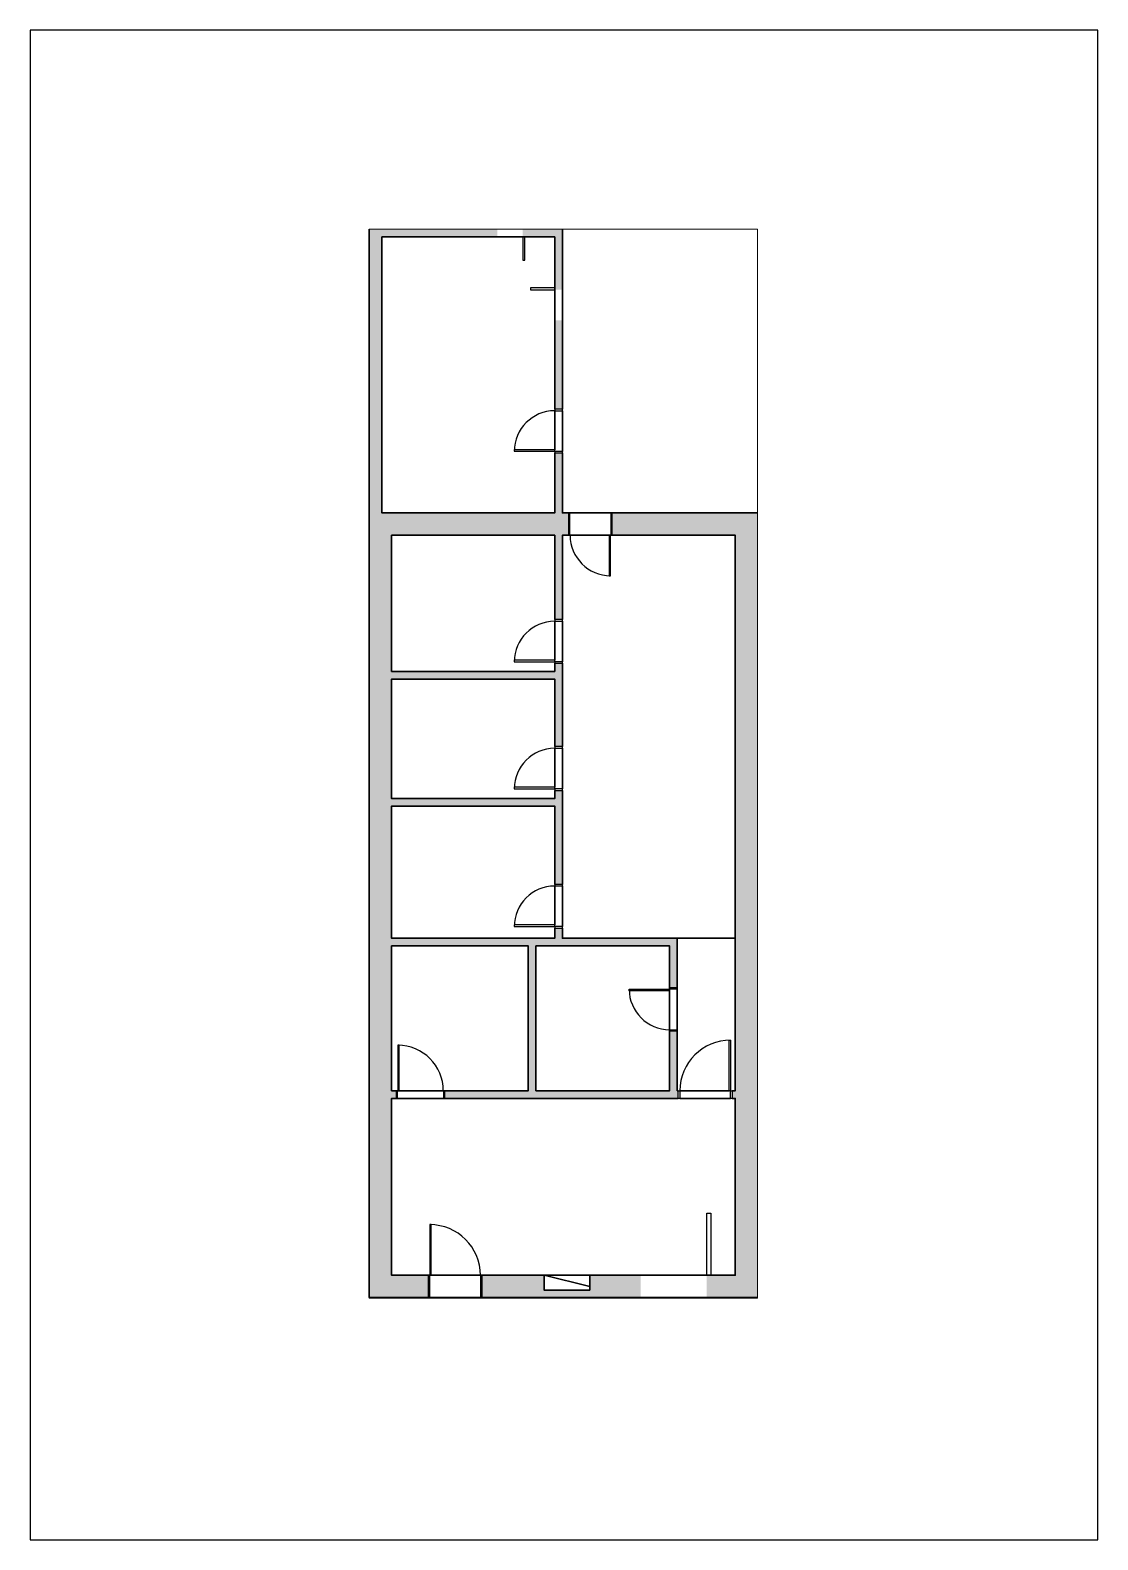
# Paper-space layout 'Layout1' of a CAD drawing. Header units: millimetres. Extents: x 64 to 274, y 59 to 356.
# The model-space entities are those that its viewports show. They can reach past a viewport. Long polylines and large blocks are cut down to what shows.
import ezdxf

# ---------------------------------------------------------------- set-up
doc = ezdxf.new("R2010")
doc.units = ezdxf.units.MM
for name, color, linetype, lineweight in [('A-ALV-___-___-EXI', 250, 'Continuous', 35), ('A-ESC-___-___-EXI', 250, 'Continuous', 25), ('A-JAN-___-___-EXI', 250, 'Continuous', 25), ('A-PIL-___-___-EXI', 250, 'Continuous', 25), ('A-PIS-___-___-EXI', 250, 'Continuous', 25), ('A-POR-___-___-EXI', 250, 'Continuous', 25)]:
    doc.layers.add(name, color=color, linetype=linetype, lineweight=lineweight)

# ---------------------------------------------------------------- blocks, each defined once
blk = doc.blocks.new('SVG - A4-22865629-Não nomeada')
at = {"layer": 'A-PIS-___-___-EXI'}
for p, q in [((64.29, 356.5), (64.29, 59.5)), ((274.29, 356.5), (64.29, 356.5)), ((274.29, 59.5), (274.29, 356.5)), ((64.29, 59.5), (274.29, 59.5))]:
    blk.add_line(p, q, dxfattribs=at)

msp = doc.modelspace()

# ---------------------------------------------------------------- hatches: boundary and pattern name
at = {"layer": 'A-ALV-___-___-EXI'}
for points in [[(1062, -7869), (1062, -2069), (812, -2069), (812, -7869)], [(1062, -2219), (3332, -2219), (3332, -2069), (1062, -2069)], [(3832, -2219), (4612, -2219), (4612, -2069), (3832, -2069)], [(4462, -3259), (4612, -3259), (4612, -2219), (4462, -2219)], [(8452, -22649), (8452, -7649), (8012, -7649), (8012, -22649)], [(812, -23089), (1252, -23089), (1252, -7869), (812, -7869), (812, -19686)], [(4462, -10919), (4462, -10769), (1252, -10769), (1252, -10919)], [(4462, -13419), (4462, -13269), (1252, -13269), (1252, -13419)], [(1252, -16169), (6722, -16169), (6722, -16019), (1252, -16019)], [(3942, -19019), (4092, -19019), (4092, -16169), (3942, -16169)], [(5152, -23089), (6152, -23089), (6152, -22649), (5152, -22649), (5152, -22939)], [(7452, -23089), (8452, -23089), (8452, -22649), (7452, -22649)], [(5152, -23089), (5152, -22939), (4252, -22939), (4252, -23089)]]:
    msp.add_hatch(color=11, dxfattribs=at).paths.add_polyline_path(points)
h = msp.add_hatch(color=11, dxfattribs=at)
h.paths.add_polyline_path([(4462, -16019), (4612, -16019), (4612, -15819), (4462, -15819)])
h.paths.add_polyline_path([(4462, -14959), (4612, -14959), (4612, -13109), (4462, -13109), (4462, -13419)])
h.paths.add_polyline_path([(4612, -12249), (4612, -10609), (4462, -10609), (4462, -12249)])
h.paths.add_polyline_path([(4462, -9749), (4612, -9749), (4612, -8089), (4462, -8089)])
h.paths.add_polyline_path([(4462, -7649), (4612, -7649), (4612, -6469), (4462, -6469)])
h.paths.add_polyline_path([(4612, -5609), (4612, -3859), (4462, -3859), (4462, -5609)])
h = msp.add_hatch(color=11, dxfattribs=at)
h.paths.add_polyline_path([(4732, -8089), (4732, -7649), (1062, -7649), (1062, -7869), (1252, -7869), (1252, -8089), (4632, -8089)])
h.paths.add_polyline_path([(8012, -8089), (8012, -7649), (5592, -7649), (5592, -8089)])
h = msp.add_hatch(color=11, dxfattribs=at)
h.paths.add_polyline_path([(6722, -19019), (6872, -19019), (6872, -17849), (6722, -17849)])
h.paths.add_polyline_path([(6872, -16989), (6872, -16019), (6722, -16019), (6722, -16989)])
h = msp.add_hatch(color=11, dxfattribs=at)
h.paths.add_polyline_path([(4632, -19169), (6892, -19169), (6892, -19019), (2302, -19019), (2302, -19169)])
h.paths.add_polyline_path([(1252, -19169), (1342, -19169), (1342, -19019), (1252, -19019)])
h.paths.add_polyline_path([(8012, -19169), (8012, -19019), (7952, -19019), (7952, -19169)])
h = msp.add_hatch(color=11, dxfattribs=at)
h.paths.add_polyline_path([(1972, -23089), (1972, -22649), (1252, -22649), (1252, -23089)])
h.paths.add_polyline_path([(4252, -23089), (4252, -22649), (3032, -22649), (3032, -23089)])

# ---------------------------------------------------------------- linework, layer by layer
at = {"layer": 'A-ALV-___-___-EXI', "color": 250}
for p, q in [((4462, -6407), (4462, -5639)), ((4612, -5639), (4612, -6439)), ((4462, -6439), (4462, -6437)), ((4762, -7649), (5562, -7649)), ((5530, -8089), (4762, -8089)), ((5562, -8089), (5560, -8089)), ((4462, -10547), (4462, -9779)), ((4612, -9779), (4612, -10579)), ((4462, -10579), (4462, -10577)), ((4462, -13047), (4462, -12279)), ((4612, -12279), (4612, -13079)), ((4462, -13079), (4462, -13077)), ((4462, -15757), (4462, -14989)), ((4612, -14989), (4612, -15789)), ((4462, -15789), (4462, -15787)), ((6722, -17021), (6722, -17019)), ((6722, -17819), (6722, -17051)), ((6872, -17019), (6872, -17819)), ((1372, -19019), (1374, -19019)), ((2272, -19169), (1372, -19169)), ((1404, -19019), (2272, -19019)), ((6922, -19019), (7890, -19019)), ((7922, -19169), (6922, -19169)), ((7920, -19019), (7922, -19019)), ((2002, -22649), (2004, -22649)), ((2034, -22649), (3002, -22649)), ((3002, -23089), (2002, -23089))]:
    msp.add_line(p, q, dxfattribs=at)
at = {"layer": 'A-ALV-___-___-EXI', "color": 7, "lineweight": 35}
for p, q in [((4612, -12249), (4612, -10609)), ((4612, -14959), (4612, -13109)), ((2302, -19169), (6892, -19169))]:
    msp.add_line(p, q, dxfattribs=at)
for points in [[(4612, -5609), (4612, -2069), (812, -2069), (812, -23089), (1972, -23089)], [(4462, -6469), (4462, -7649), (1062, -7649), (1062, -2219), (4462, -2219), (4462, -5609)], [(4732, -7649), (4612, -7649), (4612, -6469)], [(3032, -23089), (8452, -23089), (8452, -7649), (5592, -7649)], [(4462, -10609), (4462, -10769), (1252, -10769), (1252, -8089), (4462, -8089), (4462, -9749)], [(4612, -9749), (4612, -8089), (4732, -8089)], [(5592, -8089), (8012, -8089), (8012, -19019), (7952, -19019)], [(4462, -13109), (4462, -13269), (1252, -13269), (1252, -10919), (4462, -10919), (4462, -12249)], [(4462, -15819), (4462, -16019), (1252, -16019), (1252, -13419), (4462, -13419), (4462, -14959)], [(6872, -16019), (4612, -16019), (4612, -15819)], [(1342, -19019), (1252, -19019), (1252, -16169), (3942, -16169), (3942, -19019), (2302, -19019)], [(6722, -17849), (6722, -19019), (4092, -19019), (4092, -16169), (6722, -16169), (6722, -16989)], [(6892, -19019), (6872, -19019), (6872, -17849)], [(1972, -22649), (1252, -22649), (1252, -19169), (1342, -19169)], [(5152, -22649), (5152, -22939), (4252, -22939), (4252, -22649), (3032, -22649)]]:
    msp.add_lwpolyline(points, dxfattribs=at)
at = {"layer": 'A-ALV-___-___-EXI'}
for points in [[(6872, -16989), (6872, -16019), (8012, -16019)], [(5152, -22869), (4252, -22649), (5152, -22649), (8012, -22649), (8012, -19169), (7952, -19169)]]:
    msp.add_lwpolyline(points, dxfattribs=at)
at = {"layer": 'A-JAN-___-___-EXI'}
for points in [[(3832, -2679), (3872, -2679), (3872, -2219), (3832, -2219)], [(4462, -3219), (3982, -3219), (3982, -3259), (4462, -3259)], [(7452, -21429), (7532, -21429), (7532, -22649), (7452, -22649)]]:
    msp.add_lwpolyline(points, close=True, dxfattribs=at)
at = {"layer": 'A-POR-___-___-EXI'}
for p, q in [((4612, -5609), (4462, -5609)), ((4462, -5609), (4462, -5639)), ((4462, -5639), (4612, -5639)), ((4612, -5639), (4612, -5609)), ((3666, -6407), (3666, -6437)), ((4462, -6407), (3666, -6407)), ((3666, -6437), (4462, -6437)), ((4462, -6437), (4462, -6407)), ((4612, -6439), (4462, -6439)), ((4462, -6439), (4462, -6469)), ((4462, -6469), (4612, -6469)), ((4612, -6469), (4612, -6439)), ((4732, -7649), (4732, -8089)), ((4762, -7649), (4732, -7649)), ((4762, -8089), (4762, -7649)), ((5592, -7649), (5562, -7649)), ((5562, -7649), (5562, -8089)), ((5592, -8089), (5592, -7649)), ((4732, -8089), (4762, -8089)), ((5560, -8089), (5530, -8089)), ((5530, -8089), (5530, -8885)), ((5560, -8885), (5560, -8089)), ((5562, -8089), (5592, -8089)), ((5530, -8885), (5560, -8885)), ((4612, -9749), (4462, -9749)), ((4462, -9749), (4462, -9779)), ((4462, -9779), (4612, -9779)), ((4612, -9779), (4612, -9749)), ((3666, -10547), (3666, -10577)), ((4462, -10547), (3666, -10547)), ((3666, -10577), (4462, -10577)), ((4462, -10577), (4462, -10547)), ((4612, -10579), (4462, -10579)), ((4462, -10579), (4462, -10609)), ((4462, -10609), (4612, -10609)), ((4612, -10609), (4612, -10579)), ((4612, -12249), (4462, -12249)), ((4462, -12249), (4462, -12279)), ((4462, -12279), (4612, -12279)), ((4612, -12279), (4612, -12249)), ((3666, -13047), (3666, -13077)), ((4462, -13047), (3666, -13047)), ((4462, -13077), (4462, -13047)), ((3666, -13077), (4462, -13077)), ((4612, -13079), (4462, -13079)), ((4462, -13079), (4462, -13109)), ((4462, -13109), (4612, -13109)), ((4612, -13109), (4612, -13079)), ((4612, -14959), (4462, -14959)), ((4462, -14959), (4462, -14989)), ((4462, -14989), (4612, -14989)), ((4612, -14989), (4612, -14959)), ((3666, -15757), (3666, -15787)), ((4462, -15757), (3666, -15757)), ((3666, -15787), (4462, -15787)), ((4462, -15787), (4462, -15757)), ((4612, -15789), (4462, -15789)), ((4462, -15789), (4462, -15819)), ((4462, -15819), (4612, -15819)), ((4612, -15819), (4612, -15789)), ((5926, -17021), (6722, -17021)), ((5926, -17051), (5926, -17021)), ((6722, -17051), (5926, -17051)), ((6722, -16989), (6872, -16989)), ((6722, -17019), (6722, -16989)), ((6872, -17019), (6722, -17019)), ((6722, -17021), (6722, -17051)), ((6872, -16989), (6872, -17019)), ((6722, -17819), (6872, -17819)), ((6722, -17849), (6722, -17819)), ((6872, -17819), (6872, -17849)), ((6872, -17849), (6722, -17849)), ((7890, -19019), (7890, -18023)), ((7890, -18023), (7920, -18023)), ((7920, -18023), (7920, -19019)), ((1404, -18123), (1374, -18123)), ((1374, -18123), (1374, -19019)), ((1404, -19019), (1404, -18123)), ((1372, -19019), (1342, -19019)), ((1342, -19019), (1342, -19169)), ((1342, -19169), (1372, -19169)), ((1372, -19169), (1372, -19019)), ((1374, -19019), (1404, -19019)), ((2302, -19019), (2272, -19019)), ((2272, -19019), (2272, -19169)), ((2272, -19169), (2302, -19169)), ((2302, -19169), (2302, -19019)), ((6892, -19019), (6922, -19019)), ((6892, -19169), (6892, -19019)), ((6922, -19169), (6892, -19169)), ((6922, -19019), (6922, -19169)), ((7920, -19019), (7890, -19019)), ((7922, -19019), (7952, -19019)), ((7922, -19169), (7922, -19019)), ((7952, -19169), (7922, -19169)), ((7952, -19019), (7952, -19169)), ((2034, -21653), (2004, -21653)), ((2004, -21653), (2004, -22649)), ((2034, -22649), (2034, -21653)), ((2002, -22649), (1972, -22649)), ((1972, -22649), (1972, -23089)), ((2002, -23089), (2002, -22649)), ((2004, -22649), (2034, -22649)), ((3032, -22649), (3002, -22649)), ((3002, -22649), (3002, -23089)), ((3032, -23089), (3032, -22649)), ((1972, -23089), (2002, -23089)), ((3002, -23089), (3032, -23089))]:
    msp.add_line(p, q, dxfattribs=at)
for centre, radius, start, end in [((4462, -6437), 796, 90, 180), ((5560, -8089), 796, 180, 270), ((4462, -10577), 796, 90, 180), ((4462, -13077), 796, 90, 180), ((4462, -15787), 796, 90, 180), ((6722, -17021), 796, 180, 270), ((7920, -19019), 996, 90, 180), ((1374, -19019), 896, 0, 90), ((2004, -22649), 996, 0, 90)]:
    msp.add_arc(centre, radius, start, end, dxfattribs=at)

psp = doc.layouts.get("Layout1")

# ---------------------------------------------------------------- block references
at = {"layer": 'A-PIL-___-___-EXI'}
psp.add_blockref('SVG - A4-22865629-Não nomeada', (0, 0), dxfattribs=at)

# ---------------------------------------------------------------- viewports
at = {"layer": 'A-ESC-___-___-EXI'}
psp.add_viewport(center=(169.17, 212.19), size=(76.4, 210.3), view_center_point=(4631.74, -12584.17), view_height=21030, dxfattribs=at)

doc.saveas('drawing.dxf')
